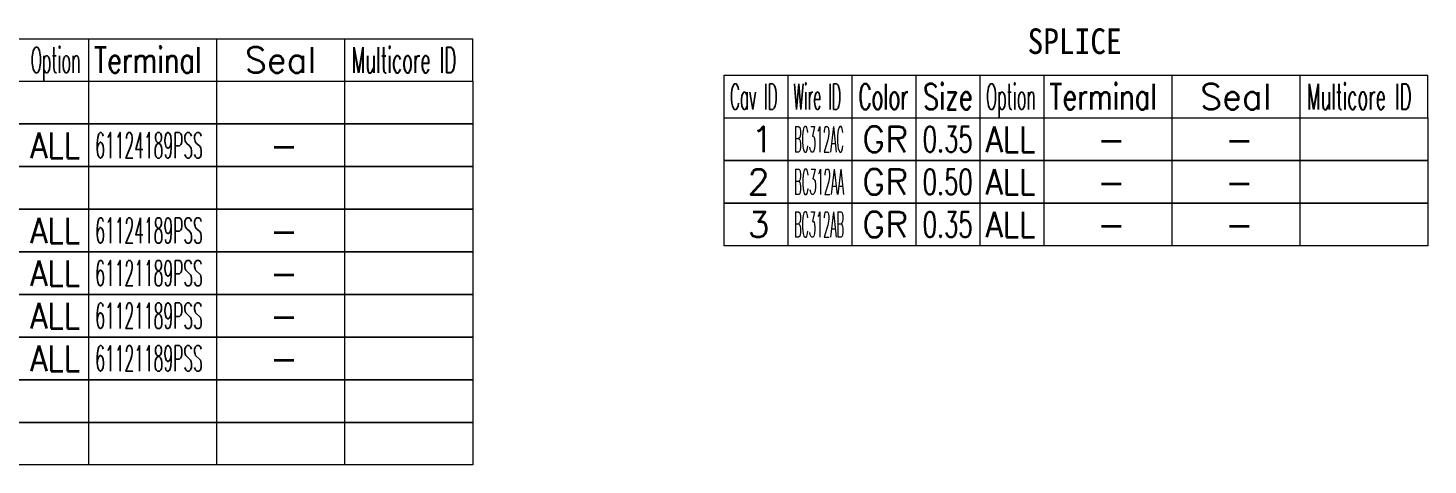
# Model space of a CAD drawing. Header units: inches. Extents: x 47316 to 59086, y 3141 to 11743.
# Drawn here: x 51993.5 to 52157.6, y 5865.1 to 5916.3 of the extents above; entities that cross this region are included whole.
import ezdxf

# ---------------------------------------------------------------- set-up
doc = ezdxf.new("R2010")
doc.units = ezdxf.units.IN
doc.header["$MEASUREMENT"] = 0
doc.styles.get("Standard").update_dxf_attribs({"font": ''})
doc.styles.get('Standard').set_extended_font_data('SimSun')

msp = doc.modelspace()

# ---------------------------------------------------------------- linework, layer by layer
at = {"color": 0, "linetype": 'Continuous', "lineweight": 15}
for p, q in [((51798.12, 5915.07), (52045.62, 5915.07)), ((51798.12, 5910.07), (52045.62, 5910.07)), ((52075.1, 5910.78), (52157.6, 5910.78)), ((52075.1, 5905.78), (52075.1, 5910.78)), ((52075.1, 5905.78), (52157.6, 5905.78))]:
    msp.add_line(p, q, dxfattribs=at)
at = {"color": 7, "linetype": 'Continuous', "lineweight": 15}
for p, q in [((52000.62, 5910.07), (52000.62, 5915.07)), ((52015.62, 5910.07), (52015.62, 5915.07)), ((52030.62, 5910.07), (52030.62, 5915.07)), ((52045.62, 5910.07), (52045.62, 5915.07)), ((52082.6, 5905.78), (52082.6, 5910.78)), ((52090.1, 5905.78), (52090.1, 5910.78)), ((52097.6, 5905.78), (52097.6, 5910.78)), ((52105.1, 5905.78), (52105.1, 5910.78)), ((52112.6, 5905.78), (52112.6, 5910.78)), ((52127.6, 5905.78), (52127.6, 5910.78)), ((52142.6, 5905.78), (52142.6, 5910.78)), ((52157.6, 5905.78), (52157.6, 5910.78))]:
    msp.add_line(p, q, dxfattribs=at)
at = {"color": 102, "linetype": 'Continuous', "lineweight": 15}
for p, q in [((52000.62, 5905.07), (52000.62, 5910.07)), ((52015.62, 5905.07), (52015.62, 5910.07)), ((52030.62, 5905.07), (52030.62, 5910.07)), ((52000.62, 5900.07), (52000.62, 5905.07)), ((52015.62, 5900.07), (52015.62, 5905.07)), ((52030.62, 5900.07), (52030.62, 5905.07)), ((52082.6, 5900.78), (52082.6, 5905.78)), ((52090.1, 5900.78), (52090.1, 5905.78)), ((52097.6, 5900.78), (52097.6, 5905.78)), ((52105.1, 5900.78), (52105.1, 5905.78)), ((52112.6, 5900.78), (52112.6, 5905.78)), ((52127.6, 5900.78), (52127.6, 5905.78)), ((52142.6, 5900.78), (52142.6, 5905.78)), ((52000.62, 5895.07), (52000.62, 5900.07)), ((52015.62, 5895.07), (52015.62, 5900.07)), ((52030.62, 5895.07), (52030.62, 5900.07)), ((52082.6, 5895.78), (52082.6, 5900.78)), ((52090.1, 5895.78), (52090.1, 5900.78)), ((52097.6, 5895.78), (52097.6, 5900.78)), ((52105.1, 5895.78), (52105.1, 5900.78)), ((52112.6, 5895.78), (52112.6, 5900.78)), ((52127.6, 5895.78), (52127.6, 5900.78)), ((52142.6, 5895.78), (52142.6, 5900.78)), ((52000.62, 5890.07), (52000.62, 5895.07)), ((52015.62, 5890.07), (52015.62, 5895.07)), ((52030.62, 5890.07), (52030.62, 5895.07)), ((52082.6, 5890.78), (52082.6, 5895.78)), ((52090.1, 5890.78), (52090.1, 5895.78)), ((52097.6, 5890.78), (52097.6, 5895.78)), ((52105.1, 5890.78), (52105.1, 5895.78)), ((52112.6, 5890.78), (52112.6, 5895.78)), ((52127.6, 5890.78), (52127.6, 5895.78)), ((52142.6, 5890.78), (52142.6, 5895.78)), ((52000.62, 5885.07), (52000.62, 5890.07)), ((52015.62, 5885.07), (52015.62, 5890.07)), ((52030.62, 5885.07), (52030.62, 5890.07)), ((52000.62, 5880.07), (52000.62, 5885.07)), ((52015.62, 5880.07), (52015.62, 5885.07)), ((52030.62, 5880.07), (52030.62, 5885.07)), ((52000.62, 5875.07), (52000.62, 5880.07)), ((52015.62, 5875.07), (52015.62, 5880.07)), ((52030.62, 5875.07), (52030.62, 5880.07)), ((52000.62, 5870.07), (52000.62, 5875.07)), ((52015.62, 5870.07), (52015.62, 5875.07)), ((52030.62, 5870.07), (52030.62, 5875.07)), ((52000.62, 5865.07), (52000.62, 5870.07)), ((52015.62, 5865.07), (52015.62, 5870.07)), ((52030.62, 5865.07), (52030.62, 5870.07))]:
    msp.add_line(p, q, dxfattribs=at)
at = {"color": 0, "linetype": 'Continuous', "lineweight": 15}
for points in [[(51963.12, 5905.07), (51963.12, 5910.07), (52045.62, 5910.07), (52045.62, 5905.07)], [(51963.12, 5900.07), (51963.12, 5905.07), (52045.62, 5905.07), (52045.62, 5900.07)], [(52075.1, 5900.78), (52075.1, 5905.78), (52157.6, 5905.78), (52157.6, 5900.78)], [(51963.12, 5895.07), (51963.12, 5900.07), (52045.62, 5900.07), (52045.62, 5895.07)], [(52075.1, 5895.78), (52075.1, 5900.78), (52157.6, 5900.78), (52157.6, 5895.78)], [(51963.12, 5890.07), (51963.12, 5895.07), (52045.62, 5895.07), (52045.62, 5890.07)], [(52075.1, 5890.78), (52075.1, 5895.78), (52157.6, 5895.78), (52157.6, 5890.78)], [(51963.12, 5885.07), (51963.12, 5890.07), (52045.62, 5890.07), (52045.62, 5885.07)], [(51963.12, 5880.07), (51963.12, 5885.07), (52045.62, 5885.07), (52045.62, 5880.07)], [(51963.12, 5875.07), (51963.12, 5880.07), (52045.62, 5880.07), (52045.62, 5875.07)], [(51963.12, 5870.07), (51963.12, 5875.07), (52045.62, 5875.07), (52045.62, 5870.07)], [(51963.12, 5865.07), (51963.12, 5870.07), (52045.62, 5870.07), (52045.62, 5865.07)]]:
    msp.add_lwpolyline(points, close=True, dxfattribs=at)

# ---------------------------------------------------------------- texts
at = {"color": 6, "linetype": 'Continuous', "lineweight": 20, "insert": (52110.67, 5916.28), "char_height": 3, "width": 11.6494, "attachment_point": 1}
msp.add_mtext('\\f黑体|b0|i0|c1|p0;\\W0.9000000000;\\T1.0000000000;\\o\\lSPLICE', dxfattribs=at)
at = {"color": 7, "linetype": 'Continuous', "lineweight": 15, "char_height": 3, "attachment_point": 1}
for s, insert, width in [('\\Fromans.shx;\\W0.4595959596;\\T1.0000000000;\\o\\lOption', (51993.82, 5914.07), 6.5), ('\\Fromans.shx;\\W0.7480916031;\\T1.0000000000;\\o\\lTerminal', (52001.23, 5914.07), 14), ('\\Fromans.shx;\\W1.0000000000;\\T1.0000000000;\\o\\lSeal', (52018.91, 5914.07), 9.2857), ('\\Fromans.shx;\\W0.5185185185;\\T1.0000000000;\\o\\lMulticore ID', (52031.42, 5914.07), 14), ('\\Fromans.shx;\\W0.4292452830;\\T1.0000000000;\\o\\lCav ID', (52075.79, 5909.78), 6.5), ('\\Fromans.shx;\\W0.4026548673;\\T1.0000000000;\\o\\lWire ID', (52083.22, 5909.78), 6.5), ('\\Fromans.shx;\\W0.5687500000;\\T1.0000000000;\\o\\lColor', (52090.85, 5909.78), 6.5), ('\\Fromans.shx;\\W0.7222222222;\\T1.0000000000;\\o\\lSize', (52098.41, 5909.78), 6.5), ('\\Fromans.shx;\\W0.4595959596;\\T1.0000000000;\\o\\lOption', (52105.8, 5909.78), 6.5), ('\\Fromans.shx;\\W0.7480916031;\\T1.0000000000;\\o\\lTerminal', (52113.21, 5909.78), 14), ('\\Fromans.shx;\\W1.0000000000;\\T1.0000000000;\\o\\lSeal', (52130.89, 5909.78), 9.2857), ('\\Fromans.shx;\\W0.5185185185;\\T1.0000000000;\\o\\lMulticore ID', (52143.4, 5909.78), 14), ('\\Fromans.shx;\\W1.0000000000;\\T1.0000000000;\\o\\l1', (52078.28, 5904.78), 2.8571), ('\\Fromans.shx;\\W1.0000000000;\\T1.0000000000;\\o\\l2', (52077.85, 5899.78), 2.8571), ('\\Fromans.shx;\\W1.0000000000;\\T1.0000000000;\\o\\l3', (52077.85, 5894.78), 2.8571)]:
    msp.add_mtext(s, dxfattribs=dict(at, insert=insert, width=width))
at = {"color": 140, "linetype": 'Continuous', "lineweight": 15, "char_height": 3, "attachment_point": 1}
for s, insert, width in [('\\Fromans.shx;\\W0.8750000000;\\T1.0000000000;\\o\\lALL', (51993.75, 5904.07), 6.5), ('\\Fromans.shx;\\W1.0000000000;\\T1.0000000000;\\o\\lGR', (52091.28, 5904.78), 6), ('\\Fromans.shx;\\W0.8750000000;\\T1.0000000000;\\o\\lALL', (52105.73, 5904.78), 6.5), ('\\Fromans.shx;\\W1.0000000000;\\T1.0000000000;\\o\\l-', (52021.84, 5904.07), 3.7143), ('\\Fromans.shx;\\W1.0000000000;\\T1.0000000000;\\o\\l-', (52133.82, 5904.78), 3.7143), ('\\Fromans.shx;\\W1.0000000000;\\T1.0000000000;\\o\\lGR', (52091.28, 5899.78), 6), ('\\Fromans.shx;\\W0.8750000000;\\T1.0000000000;\\o\\lALL', (52105.73, 5899.78), 6.5), ('\\Fromans.shx;\\W1.0000000000;\\T1.0000000000;\\o\\l-', (52133.82, 5899.78), 3.7143), ('\\Fromans.shx;\\W0.8750000000;\\T1.0000000000;\\o\\lALL', (51993.75, 5894.07), 6.5), ('\\Fromans.shx;\\W1.0000000000;\\T1.0000000000;\\o\\lGR', (52091.28, 5894.78), 6), ('\\Fromans.shx;\\W0.8750000000;\\T1.0000000000;\\o\\lALL', (52105.73, 5894.78), 6.5), ('\\Fromans.shx;\\W1.0000000000;\\T1.0000000000;\\o\\l-', (52021.84, 5894.07), 3.7143), ('\\Fromans.shx;\\W1.0000000000;\\T1.0000000000;\\o\\l-', (52133.82, 5894.78), 3.7143), ('\\Fromans.shx;\\W0.8750000000;\\T1.0000000000;\\o\\lALL', (51993.75, 5889.07), 6.5), ('\\Fromans.shx;\\W1.0000000000;\\T1.0000000000;\\o\\l-', (52021.84, 5889.07), 3.7143), ('\\Fromans.shx;\\W0.8750000000;\\T1.0000000000;\\o\\lALL', (51993.75, 5884.07), 6.5), ('\\Fromans.shx;\\W1.0000000000;\\T1.0000000000;\\o\\l-', (52021.84, 5884.07), 3.7143), ('\\Fromans.shx;\\W0.8750000000;\\T1.0000000000;\\o\\lALL', (51993.75, 5879.07), 6.5), ('\\Fromans.shx;\\W1.0000000000;\\T1.0000000000;\\o\\l-', (52021.84, 5879.07), 3.7143)]:
    msp.add_mtext(s, dxfattribs=dict(at, insert=insert, width=width))
at = {"color": 21, "linetype": 'Continuous', "lineweight": 15, "char_height": 3, "attachment_point": 1}
for s, insert, width in [('\\Fromans.shx;\\W0.4434389140;\\T1.0000000000;\\o\\l61124189PSS', (52001.38, 5904.07), 14), ('\\Fromans.shx;\\W0.3226950355;\\T1.0000000000;\\o\\lBC312AC', (52083.29, 5904.78), 6.5), ('\\Fromans.shx;\\W0.6500000000;\\T1.0000000000;\\o\\l0.35', (52098.38, 5904.78), 6.5), ('\\Fromans.shx;\\W1.0000000000;\\T1.0000000000;\\o\\l-', (52118.82, 5904.78), 3.7143), ('\\Fromans.shx;\\W0.3297101449;\\T1.0000000000;\\o\\lBC312AA', (52083.29, 5899.78), 6.5), ('\\Fromans.shx;\\W0.6500000000;\\T1.0000000000;\\o\\l0.50', (52098.38, 5899.78), 6.5), ('\\Fromans.shx;\\W1.0000000000;\\T1.0000000000;\\o\\l-', (52118.82, 5899.78), 3.7143), ('\\Fromans.shx;\\W0.4434389140;\\T1.0000000000;\\o\\l61124189PSS', (52001.38, 5894.07), 14), ('\\Fromans.shx;\\W0.3226950355;\\T1.0000000000;\\o\\lBC312AB', (52083.29, 5894.78), 6.5), ('\\Fromans.shx;\\W0.6500000000;\\T1.0000000000;\\o\\l0.35', (52098.38, 5894.78), 6.5), ('\\Fromans.shx;\\W1.0000000000;\\T1.0000000000;\\o\\l-', (52118.82, 5894.78), 3.7143), ('\\Fromans.shx;\\W0.4434389140;\\T1.0000000000;\\o\\l61121189PSS', (52001.38, 5889.07), 14), ('\\Fromans.shx;\\W0.4434389140;\\T1.0000000000;\\o\\l61121189PSS', (52001.38, 5884.07), 14), ('\\Fromans.shx;\\W0.4434389140;\\T1.0000000000;\\o\\l61121189PSS', (52001.38, 5879.07), 14)]:
    msp.add_mtext(s, dxfattribs=dict(at, insert=insert, width=width))

doc.saveas('drawing.dxf')
